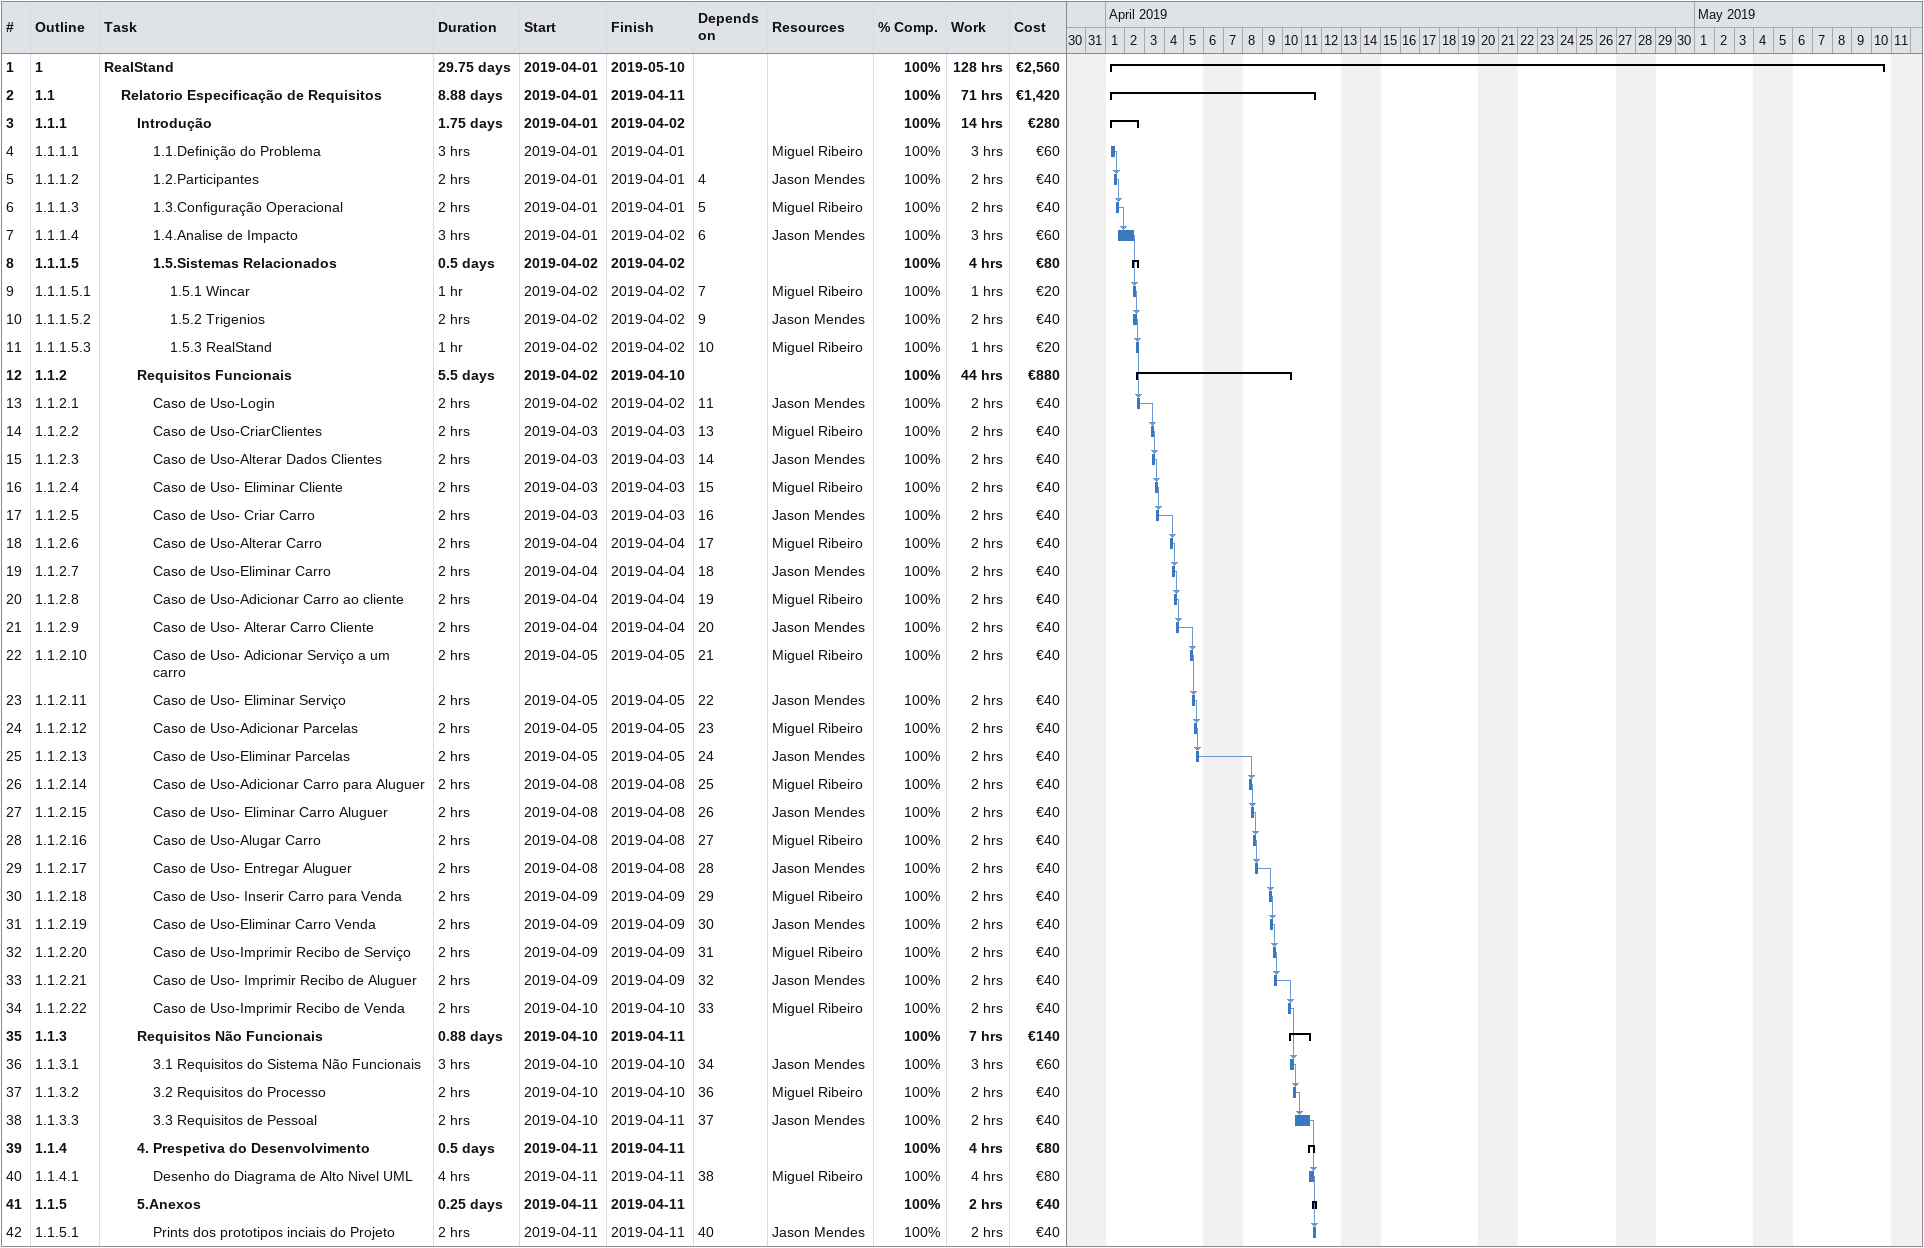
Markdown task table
| ID | WBS | Task | Duration | Start | Finish | Predecessors | Resources | % complete | Work (h) | Cost (€) |
|---|---|---|---|---|---|---|---|---|---|---|
| 1 | 1 | **RealStand** | 29.75d | 2019-04-01 | 2019-05-10 |  |  | 100 | 128 | 2560 |
| 2 | 1.1 | **Relatorio Especificação de Requisitos** | 8.88d | 2019-04-01 | 2019-04-11 |  |  | 100 | 71 | 1420 |
| 3 | 1.1.1 | **Introdução** | 1.75d | 2019-04-01 | 2019-04-02 |  |  | 100 | 14 | 280 |
| 4 | 1.1.1.1 | 1.1.Definição do Problema | 3h | 2019-04-01 | 2019-04-01 |  | Miguel Ribeiro | 100 | 3 | 60 |
| 5 | 1.1.1.2 | 1.2.Participantes | 2h | 2019-04-01 | 2019-04-01 | 4 | Jason Mendes | 100 | 2 | 40 |
| 6 | 1.1.1.3 | 1.3.Configuração Operacional | 2h | 2019-04-01 | 2019-04-01 | 5 | Miguel Ribeiro | 100 | 2 | 40 |
| 7 | 1.1.1.4 | 1.4.Analise de Impacto | 3h | 2019-04-01 | 2019-04-02 | 6 | Jason Mendes | 100 | 3 | 60 |
| 8 | 1.1.1.5 | **1.5.Sistemas Relacionados** | 0.5d | 2019-04-02 | 2019-04-02 |  |  | 100 | 4 | 80 |
| 9 | 1.1.1.5.1 | 1.5.1 Wincar | 1h | 2019-04-02 | 2019-04-02 | 7 | Miguel Ribeiro | 100 | 1 | 20 |
| 10 | 1.1.1.5.2 | 1.5.2 Trigenios | 2h | 2019-04-02 | 2019-04-02 | 9 | Jason Mendes | 100 | 2 | 40 |
| 11 | 1.1.1.5.3 | 1.5.3 RealStand | 1h | 2019-04-02 | 2019-04-02 | 10 | Miguel Ribeiro | 100 | 1 | 20 |
| 12 | 1.1.2 | **Requisitos Funcionais** | 5.5d | 2019-04-02 | 2019-04-10 |  |  | 100 | 44 | 880 |
| 13 | 1.1.2.1 | Caso de Uso-Login | 2h | 2019-04-02 | 2019-04-02 | 11 | Jason Mendes | 100 | 2 | 40 |
| 14 | 1.1.2.2 | Caso de Uso-CriarClientes | 2h | 2019-04-03 | 2019-04-03 | 13 | Miguel Ribeiro | 100 | 2 | 40 |
| 15 | 1.1.2.3 | Caso de Uso-Alterar Dados Clientes | 2h | 2019-04-03 | 2019-04-03 | 14 | Jason Mendes | 100 | 2 | 40 |
| 16 | 1.1.2.4 | Caso de Uso- Eliminar Cliente | 2h | 2019-04-03 | 2019-04-03 | 15 | Miguel Ribeiro | 100 | 2 | 40 |
| 17 | 1.1.2.5 | Caso de Uso- Criar Carro | 2h | 2019-04-03 | 2019-04-03 | 16 | Jason Mendes | 100 | 2 | 40 |
| 18 | 1.1.2.6 | Caso de Uso-Alterar Carro | 2h | 2019-04-04 | 2019-04-04 | 17 | Miguel Ribeiro | 100 | 2 | 40 |
| 19 | 1.1.2.7 | Caso de Uso-Eliminar Carro | 2h | 2019-04-04 | 2019-04-04 | 18 | Jason Mendes | 100 | 2 | 40 |
| 20 | 1.1.2.8 | Caso de Uso-Adicionar Carro ao cliente | 2h | 2019-04-04 | 2019-04-04 | 19 | Miguel Ribeiro | 100 | 2 | 40 |
| 21 | 1.1.2.9 | Caso de Uso- Alterar Carro Cliente | 2h | 2019-04-04 | 2019-04-04 | 20 | Jason Mendes | 100 | 2 | 40 |
| 22 | 1.1.2.10 | Caso de Uso- Adicionar Serviço a um carro | 2h | 2019-04-05 | 2019-04-05 | 21 | Miguel Ribeiro | 100 | 2 | 40 |
| 23 | 1.1.2.11 | Caso de Uso- Eliminar Serviço | 2h | 2019-04-05 | 2019-04-05 | 22 | Jason Mendes | 100 | 2 | 40 |
| 24 | 1.1.2.12 | Caso de Uso-Adicionar Parcelas | 2h | 2019-04-05 | 2019-04-05 | 23 | Miguel Ribeiro | 100 | 2 | 40 |
| 25 | 1.1.2.13 | Caso de Uso-Eliminar Parcelas | 2h | 2019-04-05 | 2019-04-05 | 24 | Jason Mendes | 100 | 2 | 40 |
| 26 | 1.1.2.14 | Caso de Uso-Adicionar Carro para Aluguer | 2h | 2019-04-08 | 2019-04-08 | 25 | Miguel Ribeiro | 100 | 2 | 40 |
| 27 | 1.1.2.15 | Caso de Uso- Eliminar Carro Aluguer | 2h | 2019-04-08 | 2019-04-08 | 26 | Jason Mendes | 100 | 2 | 40 |
| 28 | 1.1.2.16 | Caso de Uso-Alugar Carro | 2h | 2019-04-08 | 2019-04-08 | 27 | Miguel Ribeiro | 100 | 2 | 40 |
| 29 | 1.1.2.17 | Caso de Uso- Entregar Aluguer | 2h | 2019-04-08 | 2019-04-08 | 28 | Jason Mendes | 100 | 2 | 40 |
| 30 | 1.1.2.18 | Caso de Uso- Inserir Carro para Venda | 2h | 2019-04-09 | 2019-04-09 | 29 | Miguel Ribeiro | 100 | 2 | 40 |
| 31 | 1.1.2.19 | Caso de Uso-Eliminar Carro Venda | 2h | 2019-04-09 | 2019-04-09 | 30 | Jason Mendes | 100 | 2 | 40 |
| 32 | 1.1.2.20 | Caso de Uso-Imprimir Recibo de Serviço | 2h | 2019-04-09 | 2019-04-09 | 31 | Miguel Ribeiro | 100 | 2 | 40 |
| 33 | 1.1.2.21 | Caso de Uso- Imprimir Recibo de Aluguer | 2h | 2019-04-09 | 2019-04-09 | 32 | Jason Mendes | 100 | 2 | 40 |
| 34 | 1.1.2.22 | Caso de Uso-Imprimir Recibo de Venda | 2h | 2019-04-10 | 2019-04-10 | 33 | Miguel Ribeiro | 100 | 2 | 40 |
| 35 | 1.1.3 | **Requisitos Não Funcionais** | 0.88d | 2019-04-10 | 2019-04-11 |  |  | 100 | 7 | 140 |
| 36 | 1.1.3.1 | 3.1 Requisitos do Sistema Não Funcionais | 3h | 2019-04-10 | 2019-04-10 | 34 | Jason Mendes | 100 | 3 | 60 |
| 37 | 1.1.3.2 | 3.2 Requisitos do Processo | 2h | 2019-04-10 | 2019-04-10 | 36 | Miguel Ribeiro | 100 | 2 | 40 |
| 38 | 1.1.3.3 | 3.3 Requisitos de Pessoal | 2h | 2019-04-10 | 2019-04-11 | 37 | Jason Mendes | 100 | 2 | 40 |
| 39 | 1.1.4 | **4. Prespetiva do Desenvolvimento** | 0.5d | 2019-04-11 | 2019-04-11 |  |  | 100 | 4 | 80 |
| 40 | 1.1.4.1 | Desenho do Diagrama de Alto Nivel UML | 4h | 2019-04-11 | 2019-04-11 | 38 | Miguel Ribeiro | 100 | 4 | 80 |
| 41 | 1.1.5 | **5.Anexos** | 0.25d | 2019-04-11 | 2019-04-11 |  |  | 100 | 2 | 40 |
| 42 | 1.1.5.1 | Prints dos prototipos inciais do Projeto | 2h | 2019-04-11 | 2019-04-11 | 40 | Jason Mendes | 100 | 2 | 40 |
